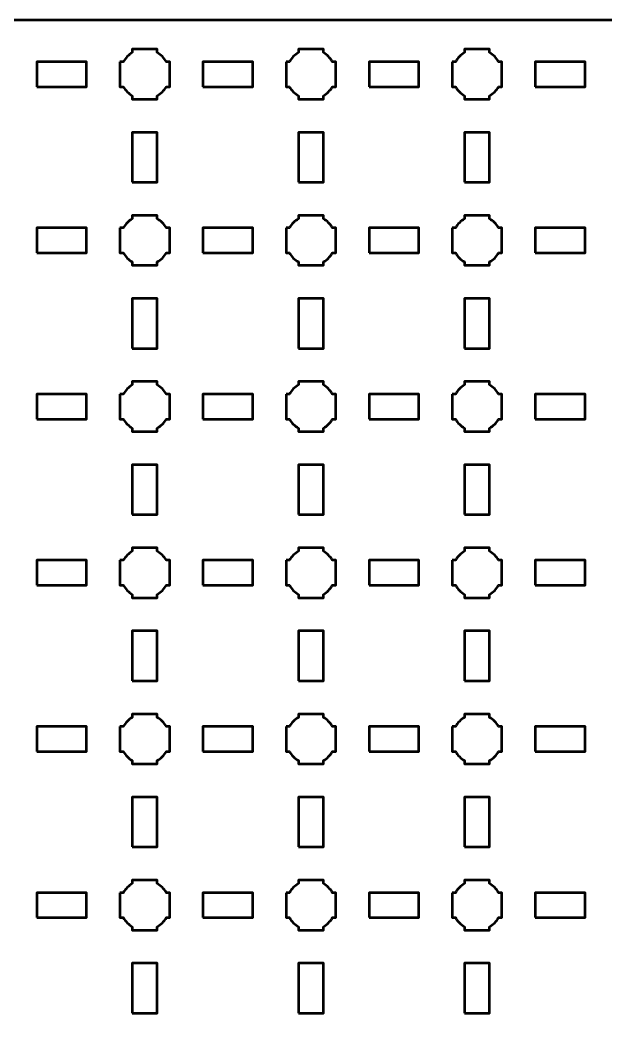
# Model space of a CAD drawing. Header units: centimetres. Extents: x -40.1 to 19.1, y -39.5 to 9.8.
# Drawn here: x -11 to -3.95, y -2.35 to 9.8 of the extents above; entities that cross this region are included whole.
import ezdxf

# ---------------------------------------------------------------- set-up
doc = ezdxf.new("R2010")
doc.units = ezdxf.units.CM
doc.header["$MEASUREMENT"] = 0
doc.layers.add('Layer 1', color=7, linetype='Continuous')

msp = doc.modelspace()

# ---------------------------------------------------------------- linework, layer by layer
at = {"layer": 'Layer 1', "color": 250, "lineweight": 53}
for points in [[(-10.8, 9), (-10.2, 9), (-10.2, 9.3), (-10.8, 9.3), (-10.8, 9)], [(-8.8, 9), (-8.2, 9), (-8.2, 9.3), (-8.8, 9.3), (-8.8, 9)], [(-6.8, 9), (-6.2, 9), (-6.2, 9.3), (-6.8, 9.3), (-6.8, 9)], [(-4.8, 9), (-4.2, 9), (-4.2, 9.3), (-4.8, 9.3), (-4.8, 9)], [(-9.65, 7.85), (-9.35, 7.85), (-9.35, 8.45), (-9.65, 8.45), (-9.65, 7.85)], [(-7.65, 7.85), (-7.35, 7.85), (-7.35, 8.45), (-7.65, 8.45), (-7.65, 7.85)], [(-5.65, 7.85), (-5.35, 7.85), (-5.35, 8.45), (-5.65, 8.45), (-5.65, 7.85)], [(-10.8, 7), (-10.2, 7), (-10.2, 7.3), (-10.8, 7.3), (-10.8, 7)], [(-8.8, 7), (-8.2, 7), (-8.2, 7.3), (-8.8, 7.3), (-8.8, 7)], [(-6.8, 7), (-6.2, 7), (-6.2, 7.3), (-6.8, 7.3), (-6.8, 7)], [(-4.8, 7), (-4.2, 7), (-4.2, 7.3), (-4.8, 7.3), (-4.8, 7)], [(-9.65, 5.85), (-9.35, 5.85), (-9.35, 6.45), (-9.65, 6.45), (-9.65, 5.85)], [(-7.65, 5.85), (-7.35, 5.85), (-7.35, 6.45), (-7.65, 6.45), (-7.65, 5.85)], [(-5.65, 5.85), (-5.35, 5.85), (-5.35, 6.45), (-5.65, 6.45), (-5.65, 5.85)], [(-10.8, 5), (-10.2, 5), (-10.2, 5.3), (-10.8, 5.3), (-10.8, 5)], [(-8.8, 5), (-8.2, 5), (-8.2, 5.3), (-8.8, 5.3), (-8.8, 5)], [(-6.8, 5), (-6.2, 5), (-6.2, 5.3), (-6.8, 5.3), (-6.8, 5)], [(-4.8, 5), (-4.2, 5), (-4.2, 5.3), (-4.8, 5.3), (-4.8, 5)], [(-9.65, 3.85), (-9.35, 3.85), (-9.35, 4.45), (-9.65, 4.45), (-9.65, 3.85)], [(-7.65, 3.85), (-7.35, 3.85), (-7.35, 4.45), (-7.65, 4.45), (-7.65, 3.85)], [(-5.65, 3.85), (-5.35, 3.85), (-5.35, 4.45), (-5.65, 4.45), (-5.65, 3.85)], [(-10.8, 3), (-10.2, 3), (-10.2, 3.3), (-10.8, 3.3), (-10.8, 3)], [(-8.8, 3), (-8.2, 3), (-8.2, 3.3), (-8.8, 3.3), (-8.8, 3)], [(-6.8, 3), (-6.2, 3), (-6.2, 3.3), (-6.8, 3.3), (-6.8, 3)], [(-4.8, 3), (-4.2, 3), (-4.2, 3.3), (-4.8, 3.3), (-4.8, 3)], [(-9.65, 1.85), (-9.35, 1.85), (-9.35, 2.45), (-9.65, 2.45), (-9.65, 1.85)], [(-7.65, 1.85), (-7.35, 1.85), (-7.35, 2.45), (-7.65, 2.45), (-7.65, 1.85)], [(-5.65, 1.85), (-5.35, 1.85), (-5.35, 2.45), (-5.65, 2.45), (-5.65, 1.85)], [(-10.8, 1), (-10.2, 1), (-10.2, 1.3), (-10.8, 1.3), (-10.8, 1)], [(-8.8, 1), (-8.2, 1), (-8.2, 1.3), (-8.8, 1.3), (-8.8, 1)], [(-6.8, 1), (-6.2, 1), (-6.2, 1.3), (-6.8, 1.3), (-6.8, 1)], [(-4.8, 1), (-4.2, 1), (-4.2, 1.3), (-4.8, 1.3), (-4.8, 1)], [(-9.65, -0.15), (-9.35, -0.15), (-9.35, 0.45), (-9.65, 0.45), (-9.65, -0.15)], [(-7.65, -0.15), (-7.35, -0.15), (-7.35, 0.45), (-7.65, 0.45), (-7.65, -0.15)], [(-5.65, -0.15), (-5.35, -0.15), (-5.35, 0.45), (-5.65, 0.45), (-5.65, -0.15)], [(-10.8, -1), (-10.2, -1), (-10.2, -0.7), (-10.8, -0.7), (-10.8, -1)], [(-8.8, -1), (-8.2, -1), (-8.2, -0.7), (-8.8, -0.7), (-8.8, -1)], [(-6.8, -1), (-6.2, -1), (-6.2, -0.7), (-6.8, -0.7), (-6.8, -1)], [(-4.8, -1), (-4.2, -1), (-4.2, -0.7), (-4.8, -0.7), (-4.8, -1)], [(-9.65, -2.15), (-9.35, -2.15), (-9.35, -1.55), (-9.65, -1.55), (-9.65, -2.15)], [(-7.65, -2.15), (-7.35, -2.15), (-7.35, -1.55), (-7.65, -1.55), (-7.65, -2.15)], [(-5.65, -2.15), (-5.35, -2.15), (-5.35, -1.55), (-5.65, -1.55), (-5.65, -2.15)]]:
    msp.add_lwpolyline(points, close=True, dxfattribs=at)
msp.add_open_spline([(-40.15, -39), (-40.15, -39), (-40.15, 9.3), (-40.15, 9.3), (-40.15, 9.3), (-40.15, 9.57609), (-39.92609, 9.8), (-39.65, 9.8), (-39.65, 9.8), (-39.65, 9.8), (18.65, 9.8), (18.65, 9.8), (18.65, 9.8), (18.92609, 9.8), (19.15, 9.57609), (19.15, 9.3), (19.15, 9.3), (19.15, 9.3), (19.15, -39), (19.15, -39), (19.15, -39), (19.15, -39.27609), (18.92609, -39.5), (18.65, -39.5), (18.65, -39.5), (18.65, -39.5), (-39.65, -39.5), (-39.65, -39.5), (-39.65, -39.5), (-39.92609, -39.5), (-40.15, -39.27609), (-40.15, -39)], degree=3, knots=[0, 0, 0, 0, 0.125, 0.125, 0.125, 0.125, 0.25, 0.25, 0.25, 0.25, 0.375, 0.375, 0.375, 0.375, 0.5, 0.5, 0.5, 0.5, 0.625, 0.625, 0.625, 0.625, 0.75, 0.75, 0.75, 0.75, 0.875, 0.875, 0.875, 0.875, 1, 1, 1, 1], dxfattribs=at)
at = {"layer": 'Layer 1', "lineweight": 53}
for points in [[(-9.8, 9.3), (-9.8, 9.3), (-9.75985, 9.3), (-9.75985, 9.3), (-9.75985, 9.3), (-9.7335, 9.34553), (-9.69553, 9.3835), (-9.65, 9.40985), (-9.65, 9.40985), (-9.65, 9.40985), (-9.65, 9.45), (-9.65, 9.45), (-9.65, 9.45), (-9.65, 9.45), (-9.5, 9.45), (-9.5, 9.45), (-9.5, 9.45), (-9.5, 9.45), (-9.35, 9.45), (-9.35, 9.45), (-9.35, 9.45), (-9.35, 9.45), (-9.35, 9.40985), (-9.35, 9.40985), (-9.35, 9.40985), (-9.30447, 9.3835), (-9.2665, 9.34553), (-9.24015, 9.3), (-9.24015, 9.3), (-9.24015, 9.3), (-9.2, 9.3), (-9.2, 9.3), (-9.2, 9.3), (-9.2, 9.3), (-9.2, 9.15), (-9.2, 9.15), (-9.2, 9.15), (-9.2, 9.15), (-9.2, 9), (-9.2, 9), (-9.2, 9), (-9.2, 9), (-9.24015, 9), (-9.24015, 9), (-9.24015, 9), (-9.2665, 8.95447), (-9.30447, 8.9165), (-9.35, 8.89015), (-9.35, 8.89015), (-9.35, 8.89015), (-9.35, 8.85), (-9.35, 8.85), (-9.35, 8.85), (-9.35, 8.85), (-9.5, 8.85), (-9.5, 8.85), (-9.5, 8.85), (-9.5, 8.85), (-9.65, 8.85), (-9.65, 8.85), (-9.65, 8.85), (-9.65, 8.85), (-9.65, 8.89015), (-9.65, 8.89015), (-9.65, 8.89015), (-9.69553, 8.9165), (-9.7335, 8.95447), (-9.75985, 9), (-9.75985, 9), (-9.75985, 9), (-9.8, 9), (-9.8, 9), (-9.8, 9), (-9.8, 9), (-9.8, 9.15), (-9.8, 9.15), (-9.8, 9.15), (-9.8, 9.15), (-9.8, 9.3), (-9.8, 9.3)], [(-7.8, 9.3), (-7.8, 9.3), (-7.75985, 9.3), (-7.75985, 9.3), (-7.75985, 9.3), (-7.7335, 9.34553), (-7.69553, 9.3835), (-7.65, 9.40985), (-7.65, 9.40985), (-7.65, 9.40985), (-7.65, 9.45), (-7.65, 9.45), (-7.65, 9.45), (-7.65, 9.45), (-7.5, 9.45), (-7.5, 9.45), (-7.5, 9.45), (-7.5, 9.45), (-7.35, 9.45), (-7.35, 9.45), (-7.35, 9.45), (-7.35, 9.45), (-7.35, 9.40985), (-7.35, 9.40985), (-7.35, 9.40985), (-7.30447, 9.3835), (-7.2665, 9.34553), (-7.24015, 9.3), (-7.24015, 9.3), (-7.24015, 9.3), (-7.2, 9.3), (-7.2, 9.3), (-7.2, 9.3), (-7.2, 9.3), (-7.2, 9.15), (-7.2, 9.15), (-7.2, 9.15), (-7.2, 9.15), (-7.2, 9), (-7.2, 9), (-7.2, 9), (-7.2, 9), (-7.24015, 9), (-7.24015, 9), (-7.24015, 9), (-7.2665, 8.95447), (-7.30447, 8.9165), (-7.35, 8.89015), (-7.35, 8.89015), (-7.35, 8.89015), (-7.35, 8.85), (-7.35, 8.85), (-7.35, 8.85), (-7.35, 8.85), (-7.5, 8.85), (-7.5, 8.85), (-7.5, 8.85), (-7.5, 8.85), (-7.65, 8.85), (-7.65, 8.85), (-7.65, 8.85), (-7.65, 8.85), (-7.65, 8.89015), (-7.65, 8.89015), (-7.65, 8.89015), (-7.69553, 8.9165), (-7.7335, 8.95447), (-7.75985, 9), (-7.75985, 9), (-7.75985, 9), (-7.8, 9), (-7.8, 9), (-7.8, 9), (-7.8, 9), (-7.8, 9.15), (-7.8, 9.15), (-7.8, 9.15), (-7.8, 9.15), (-7.8, 9.3), (-7.8, 9.3)], [(-5.8, 9.3), (-5.8, 9.3), (-5.75985, 9.3), (-5.75985, 9.3), (-5.75985, 9.3), (-5.7335, 9.34553), (-5.69553, 9.3835), (-5.65, 9.40985), (-5.65, 9.40985), (-5.65, 9.40985), (-5.65, 9.45), (-5.65, 9.45), (-5.65, 9.45), (-5.65, 9.45), (-5.5, 9.45), (-5.5, 9.45), (-5.5, 9.45), (-5.5, 9.45), (-5.35, 9.45), (-5.35, 9.45), (-5.35, 9.45), (-5.35, 9.45), (-5.35, 9.40985), (-5.35, 9.40985), (-5.35, 9.40985), (-5.30447, 9.3835), (-5.2665, 9.34553), (-5.24015, 9.3), (-5.24015, 9.3), (-5.24015, 9.3), (-5.2, 9.3), (-5.2, 9.3), (-5.2, 9.3), (-5.2, 9.3), (-5.2, 9.15), (-5.2, 9.15), (-5.2, 9.15), (-5.2, 9.15), (-5.2, 9), (-5.2, 9), (-5.2, 9), (-5.2, 9), (-5.24015, 9), (-5.24015, 9), (-5.24015, 9), (-5.2665, 8.95447), (-5.30447, 8.9165), (-5.35, 8.89015), (-5.35, 8.89015), (-5.35, 8.89015), (-5.35, 8.85), (-5.35, 8.85), (-5.35, 8.85), (-5.35, 8.85), (-5.5, 8.85), (-5.5, 8.85), (-5.5, 8.85), (-5.5, 8.85), (-5.65, 8.85), (-5.65, 8.85), (-5.65, 8.85), (-5.65, 8.85), (-5.65, 8.89015), (-5.65, 8.89015), (-5.65, 8.89015), (-5.69553, 8.9165), (-5.7335, 8.95447), (-5.75985, 9), (-5.75985, 9), (-5.75985, 9), (-5.8, 9), (-5.8, 9), (-5.8, 9), (-5.8, 9), (-5.8, 9.15), (-5.8, 9.15), (-5.8, 9.15), (-5.8, 9.15), (-5.8, 9.3), (-5.8, 9.3)], [(-9.8, 7.3), (-9.8, 7.3), (-9.75985, 7.3), (-9.75985, 7.3), (-9.75985, 7.3), (-9.7335, 7.34553), (-9.69553, 7.3835), (-9.65, 7.40985), (-9.65, 7.40985), (-9.65, 7.40985), (-9.65, 7.45), (-9.65, 7.45), (-9.65, 7.45), (-9.65, 7.45), (-9.5, 7.45), (-9.5, 7.45), (-9.5, 7.45), (-9.5, 7.45), (-9.35, 7.45), (-9.35, 7.45), (-9.35, 7.45), (-9.35, 7.45), (-9.35, 7.40985), (-9.35, 7.40985), (-9.35, 7.40985), (-9.30447, 7.3835), (-9.2665, 7.34553), (-9.24015, 7.3), (-9.24015, 7.3), (-9.24015, 7.3), (-9.2, 7.3), (-9.2, 7.3), (-9.2, 7.3), (-9.2, 7.3), (-9.2, 7.15), (-9.2, 7.15), (-9.2, 7.15), (-9.2, 7.15), (-9.2, 7), (-9.2, 7), (-9.2, 7), (-9.2, 7), (-9.24015, 7), (-9.24015, 7), (-9.24015, 7), (-9.2665, 6.95447), (-9.30447, 6.9165), (-9.35, 6.89015), (-9.35, 6.89015), (-9.35, 6.89015), (-9.35, 6.85), (-9.35, 6.85), (-9.35, 6.85), (-9.35, 6.85), (-9.5, 6.85), (-9.5, 6.85), (-9.5, 6.85), (-9.5, 6.85), (-9.65, 6.85), (-9.65, 6.85), (-9.65, 6.85), (-9.65, 6.85), (-9.65, 6.89015), (-9.65, 6.89015), (-9.65, 6.89015), (-9.69553, 6.9165), (-9.7335, 6.95447), (-9.75985, 7), (-9.75985, 7), (-9.75985, 7), (-9.8, 7), (-9.8, 7), (-9.8, 7), (-9.8, 7), (-9.8, 7.15), (-9.8, 7.15), (-9.8, 7.15), (-9.8, 7.15), (-9.8, 7.3), (-9.8, 7.3)], [(-7.8, 7.3), (-7.8, 7.3), (-7.75985, 7.3), (-7.75985, 7.3), (-7.75985, 7.3), (-7.7335, 7.34553), (-7.69553, 7.3835), (-7.65, 7.40985), (-7.65, 7.40985), (-7.65, 7.40985), (-7.65, 7.45), (-7.65, 7.45), (-7.65, 7.45), (-7.65, 7.45), (-7.5, 7.45), (-7.5, 7.45), (-7.5, 7.45), (-7.5, 7.45), (-7.35, 7.45), (-7.35, 7.45), (-7.35, 7.45), (-7.35, 7.45), (-7.35, 7.40985), (-7.35, 7.40985), (-7.35, 7.40985), (-7.30447, 7.3835), (-7.2665, 7.34553), (-7.24015, 7.3), (-7.24015, 7.3), (-7.24015, 7.3), (-7.2, 7.3), (-7.2, 7.3), (-7.2, 7.3), (-7.2, 7.3), (-7.2, 7.15), (-7.2, 7.15), (-7.2, 7.15), (-7.2, 7.15), (-7.2, 7), (-7.2, 7), (-7.2, 7), (-7.2, 7), (-7.24015, 7), (-7.24015, 7), (-7.24015, 7), (-7.2665, 6.95447), (-7.30447, 6.9165), (-7.35, 6.89015), (-7.35, 6.89015), (-7.35, 6.89015), (-7.35, 6.85), (-7.35, 6.85), (-7.35, 6.85), (-7.35, 6.85), (-7.5, 6.85), (-7.5, 6.85), (-7.5, 6.85), (-7.5, 6.85), (-7.65, 6.85), (-7.65, 6.85), (-7.65, 6.85), (-7.65, 6.85), (-7.65, 6.89015), (-7.65, 6.89015), (-7.65, 6.89015), (-7.69553, 6.9165), (-7.7335, 6.95447), (-7.75985, 7), (-7.75985, 7), (-7.75985, 7), (-7.8, 7), (-7.8, 7), (-7.8, 7), (-7.8, 7), (-7.8, 7.15), (-7.8, 7.15), (-7.8, 7.15), (-7.8, 7.15), (-7.8, 7.3), (-7.8, 7.3)], [(-5.8, 7.3), (-5.8, 7.3), (-5.75985, 7.3), (-5.75985, 7.3), (-5.75985, 7.3), (-5.7335, 7.34553), (-5.69553, 7.3835), (-5.65, 7.40985), (-5.65, 7.40985), (-5.65, 7.40985), (-5.65, 7.45), (-5.65, 7.45), (-5.65, 7.45), (-5.65, 7.45), (-5.5, 7.45), (-5.5, 7.45), (-5.5, 7.45), (-5.5, 7.45), (-5.35, 7.45), (-5.35, 7.45), (-5.35, 7.45), (-5.35, 7.45), (-5.35, 7.40985), (-5.35, 7.40985), (-5.35, 7.40985), (-5.30447, 7.3835), (-5.2665, 7.34553), (-5.24015, 7.3), (-5.24015, 7.3), (-5.24015, 7.3), (-5.2, 7.3), (-5.2, 7.3), (-5.2, 7.3), (-5.2, 7.3), (-5.2, 7.15), (-5.2, 7.15), (-5.2, 7.15), (-5.2, 7.15), (-5.2, 7), (-5.2, 7), (-5.2, 7), (-5.2, 7), (-5.24015, 7), (-5.24015, 7), (-5.24015, 7), (-5.2665, 6.95447), (-5.30447, 6.9165), (-5.35, 6.89015), (-5.35, 6.89015), (-5.35, 6.89015), (-5.35, 6.85), (-5.35, 6.85), (-5.35, 6.85), (-5.35, 6.85), (-5.5, 6.85), (-5.5, 6.85), (-5.5, 6.85), (-5.5, 6.85), (-5.65, 6.85), (-5.65, 6.85), (-5.65, 6.85), (-5.65, 6.85), (-5.65, 6.89015), (-5.65, 6.89015), (-5.65, 6.89015), (-5.69553, 6.9165), (-5.7335, 6.95447), (-5.75985, 7), (-5.75985, 7), (-5.75985, 7), (-5.8, 7), (-5.8, 7), (-5.8, 7), (-5.8, 7), (-5.8, 7.15), (-5.8, 7.15), (-5.8, 7.15), (-5.8, 7.15), (-5.8, 7.3), (-5.8, 7.3)], [(-9.8, 5.3), (-9.8, 5.3), (-9.75985, 5.3), (-9.75985, 5.3), (-9.75985, 5.3), (-9.7335, 5.34553), (-9.69553, 5.3835), (-9.65, 5.40985), (-9.65, 5.40985), (-9.65, 5.40985), (-9.65, 5.45), (-9.65, 5.45), (-9.65, 5.45), (-9.65, 5.45), (-9.5, 5.45), (-9.5, 5.45), (-9.5, 5.45), (-9.5, 5.45), (-9.35, 5.45), (-9.35, 5.45), (-9.35, 5.45), (-9.35, 5.45), (-9.35, 5.40985), (-9.35, 5.40985), (-9.35, 5.40985), (-9.30447, 5.3835), (-9.2665, 5.34553), (-9.24015, 5.3), (-9.24015, 5.3), (-9.24015, 5.3), (-9.2, 5.3), (-9.2, 5.3), (-9.2, 5.3), (-9.2, 5.3), (-9.2, 5.15), (-9.2, 5.15), (-9.2, 5.15), (-9.2, 5.15), (-9.2, 5), (-9.2, 5), (-9.2, 5), (-9.2, 5), (-9.24015, 5), (-9.24015, 5), (-9.24015, 5), (-9.2665, 4.95447), (-9.30447, 4.9165), (-9.35, 4.89015), (-9.35, 4.89015), (-9.35, 4.89015), (-9.35, 4.85), (-9.35, 4.85), (-9.35, 4.85), (-9.35, 4.85), (-9.5, 4.85), (-9.5, 4.85), (-9.5, 4.85), (-9.5, 4.85), (-9.65, 4.85), (-9.65, 4.85), (-9.65, 4.85), (-9.65, 4.85), (-9.65, 4.89015), (-9.65, 4.89015), (-9.65, 4.89015), (-9.69553, 4.9165), (-9.7335, 4.95447), (-9.75985, 5), (-9.75985, 5), (-9.75985, 5), (-9.8, 5), (-9.8, 5), (-9.8, 5), (-9.8, 5), (-9.8, 5.15), (-9.8, 5.15), (-9.8, 5.15), (-9.8, 5.15), (-9.8, 5.3), (-9.8, 5.3)], [(-7.8, 5.3), (-7.8, 5.3), (-7.75985, 5.3), (-7.75985, 5.3), (-7.75985, 5.3), (-7.7335, 5.34553), (-7.69553, 5.3835), (-7.65, 5.40985), (-7.65, 5.40985), (-7.65, 5.40985), (-7.65, 5.45), (-7.65, 5.45), (-7.65, 5.45), (-7.65, 5.45), (-7.5, 5.45), (-7.5, 5.45), (-7.5, 5.45), (-7.5, 5.45), (-7.35, 5.45), (-7.35, 5.45), (-7.35, 5.45), (-7.35, 5.45), (-7.35, 5.40985), (-7.35, 5.40985), (-7.35, 5.40985), (-7.30447, 5.3835), (-7.2665, 5.34553), (-7.24015, 5.3), (-7.24015, 5.3), (-7.24015, 5.3), (-7.2, 5.3), (-7.2, 5.3), (-7.2, 5.3), (-7.2, 5.3), (-7.2, 5.15), (-7.2, 5.15), (-7.2, 5.15), (-7.2, 5.15), (-7.2, 5), (-7.2, 5), (-7.2, 5), (-7.2, 5), (-7.24015, 5), (-7.24015, 5), (-7.24015, 5), (-7.2665, 4.95447), (-7.30447, 4.9165), (-7.35, 4.89015), (-7.35, 4.89015), (-7.35, 4.89015), (-7.35, 4.85), (-7.35, 4.85), (-7.35, 4.85), (-7.35, 4.85), (-7.5, 4.85), (-7.5, 4.85), (-7.5, 4.85), (-7.5, 4.85), (-7.65, 4.85), (-7.65, 4.85), (-7.65, 4.85), (-7.65, 4.85), (-7.65, 4.89015), (-7.65, 4.89015), (-7.65, 4.89015), (-7.69553, 4.9165), (-7.7335, 4.95447), (-7.75985, 5), (-7.75985, 5), (-7.75985, 5), (-7.8, 5), (-7.8, 5), (-7.8, 5), (-7.8, 5), (-7.8, 5.15), (-7.8, 5.15), (-7.8, 5.15), (-7.8, 5.15), (-7.8, 5.3), (-7.8, 5.3)], [(-5.8, 5.3), (-5.8, 5.3), (-5.75985, 5.3), (-5.75985, 5.3), (-5.75985, 5.3), (-5.7335, 5.34553), (-5.69553, 5.3835), (-5.65, 5.40985), (-5.65, 5.40985), (-5.65, 5.40985), (-5.65, 5.45), (-5.65, 5.45), (-5.65, 5.45), (-5.65, 5.45), (-5.5, 5.45), (-5.5, 5.45), (-5.5, 5.45), (-5.5, 5.45), (-5.35, 5.45), (-5.35, 5.45), (-5.35, 5.45), (-5.35, 5.45), (-5.35, 5.40985), (-5.35, 5.40985), (-5.35, 5.40985), (-5.30447, 5.3835), (-5.2665, 5.34553), (-5.24015, 5.3), (-5.24015, 5.3), (-5.24015, 5.3), (-5.2, 5.3), (-5.2, 5.3), (-5.2, 5.3), (-5.2, 5.3), (-5.2, 5.15), (-5.2, 5.15), (-5.2, 5.15), (-5.2, 5.15), (-5.2, 5), (-5.2, 5), (-5.2, 5), (-5.2, 5), (-5.24015, 5), (-5.24015, 5), (-5.24015, 5), (-5.2665, 4.95447), (-5.30447, 4.9165), (-5.35, 4.89015), (-5.35, 4.89015), (-5.35, 4.89015), (-5.35, 4.85), (-5.35, 4.85), (-5.35, 4.85), (-5.35, 4.85), (-5.5, 4.85), (-5.5, 4.85), (-5.5, 4.85), (-5.5, 4.85), (-5.65, 4.85), (-5.65, 4.85), (-5.65, 4.85), (-5.65, 4.85), (-5.65, 4.89015), (-5.65, 4.89015), (-5.65, 4.89015), (-5.69553, 4.9165), (-5.7335, 4.95447), (-5.75985, 5), (-5.75985, 5), (-5.75985, 5), (-5.8, 5), (-5.8, 5), (-5.8, 5), (-5.8, 5), (-5.8, 5.15), (-5.8, 5.15), (-5.8, 5.15), (-5.8, 5.15), (-5.8, 5.3), (-5.8, 5.3)], [(-9.8, 3.3), (-9.8, 3.3), (-9.75985, 3.3), (-9.75985, 3.3), (-9.75985, 3.3), (-9.7335, 3.34553), (-9.69553, 3.3835), (-9.65, 3.40985), (-9.65, 3.40985), (-9.65, 3.40985), (-9.65, 3.45), (-9.65, 3.45), (-9.65, 3.45), (-9.65, 3.45), (-9.5, 3.45), (-9.5, 3.45), (-9.5, 3.45), (-9.5, 3.45), (-9.35, 3.45), (-9.35, 3.45), (-9.35, 3.45), (-9.35, 3.45), (-9.35, 3.40985), (-9.35, 3.40985), (-9.35, 3.40985), (-9.30447, 3.3835), (-9.2665, 3.34553), (-9.24015, 3.3), (-9.24015, 3.3), (-9.24015, 3.3), (-9.2, 3.3), (-9.2, 3.3), (-9.2, 3.3), (-9.2, 3.3), (-9.2, 3.15), (-9.2, 3.15), (-9.2, 3.15), (-9.2, 3.15), (-9.2, 3), (-9.2, 3), (-9.2, 3), (-9.2, 3), (-9.24015, 3), (-9.24015, 3), (-9.24015, 3), (-9.2665, 2.95447), (-9.30447, 2.9165), (-9.35, 2.89015), (-9.35, 2.89015), (-9.35, 2.89015), (-9.35, 2.85), (-9.35, 2.85), (-9.35, 2.85), (-9.35, 2.85), (-9.5, 2.85), (-9.5, 2.85), (-9.5, 2.85), (-9.5, 2.85), (-9.65, 2.85), (-9.65, 2.85), (-9.65, 2.85), (-9.65, 2.85), (-9.65, 2.89015), (-9.65, 2.89015), (-9.65, 2.89015), (-9.69553, 2.9165), (-9.7335, 2.95447), (-9.75985, 3), (-9.75985, 3), (-9.75985, 3), (-9.8, 3), (-9.8, 3), (-9.8, 3), (-9.8, 3), (-9.8, 3.15), (-9.8, 3.15), (-9.8, 3.15), (-9.8, 3.15), (-9.8, 3.3), (-9.8, 3.3)], [(-7.8, 3.3), (-7.8, 3.3), (-7.75985, 3.3), (-7.75985, 3.3), (-7.75985, 3.3), (-7.7335, 3.34553), (-7.69553, 3.3835), (-7.65, 3.40985), (-7.65, 3.40985), (-7.65, 3.40985), (-7.65, 3.45), (-7.65, 3.45), (-7.65, 3.45), (-7.65, 3.45), (-7.5, 3.45), (-7.5, 3.45), (-7.5, 3.45), (-7.5, 3.45), (-7.35, 3.45), (-7.35, 3.45), (-7.35, 3.45), (-7.35, 3.45), (-7.35, 3.40985), (-7.35, 3.40985), (-7.35, 3.40985), (-7.30447, 3.3835), (-7.2665, 3.34553), (-7.24015, 3.3), (-7.24015, 3.3), (-7.24015, 3.3), (-7.2, 3.3), (-7.2, 3.3), (-7.2, 3.3), (-7.2, 3.3), (-7.2, 3.15), (-7.2, 3.15), (-7.2, 3.15), (-7.2, 3.15), (-7.2, 3), (-7.2, 3), (-7.2, 3), (-7.2, 3), (-7.24015, 3), (-7.24015, 3), (-7.24015, 3), (-7.2665, 2.95447), (-7.30447, 2.9165), (-7.35, 2.89015), (-7.35, 2.89015), (-7.35, 2.89015), (-7.35, 2.85), (-7.35, 2.85), (-7.35, 2.85), (-7.35, 2.85), (-7.5, 2.85), (-7.5, 2.85), (-7.5, 2.85), (-7.5, 2.85), (-7.65, 2.85), (-7.65, 2.85), (-7.65, 2.85), (-7.65, 2.85), (-7.65, 2.89015), (-7.65, 2.89015), (-7.65, 2.89015), (-7.69553, 2.9165), (-7.7335, 2.95447), (-7.75985, 3), (-7.75985, 3), (-7.75985, 3), (-7.8, 3), (-7.8, 3), (-7.8, 3), (-7.8, 3), (-7.8, 3.15), (-7.8, 3.15), (-7.8, 3.15), (-7.8, 3.15), (-7.8, 3.3), (-7.8, 3.3)], [(-5.8, 3.3), (-5.8, 3.3), (-5.75985, 3.3), (-5.75985, 3.3), (-5.75985, 3.3), (-5.7335, 3.34553), (-5.69553, 3.3835), (-5.65, 3.40985), (-5.65, 3.40985), (-5.65, 3.40985), (-5.65, 3.45), (-5.65, 3.45), (-5.65, 3.45), (-5.65, 3.45), (-5.5, 3.45), (-5.5, 3.45), (-5.5, 3.45), (-5.5, 3.45), (-5.35, 3.45), (-5.35, 3.45), (-5.35, 3.45), (-5.35, 3.45), (-5.35, 3.40985), (-5.35, 3.40985), (-5.35, 3.40985), (-5.30447, 3.3835), (-5.2665, 3.34553), (-5.24015, 3.3), (-5.24015, 3.3), (-5.24015, 3.3), (-5.2, 3.3), (-5.2, 3.3), (-5.2, 3.3), (-5.2, 3.3), (-5.2, 3.15), (-5.2, 3.15), (-5.2, 3.15), (-5.2, 3.15), (-5.2, 3), (-5.2, 3), (-5.2, 3), (-5.2, 3), (-5.24015, 3), (-5.24015, 3), (-5.24015, 3), (-5.2665, 2.95447), (-5.30447, 2.9165), (-5.35, 2.89015), (-5.35, 2.89015), (-5.35, 2.89015), (-5.35, 2.85), (-5.35, 2.85), (-5.35, 2.85), (-5.35, 2.85), (-5.5, 2.85), (-5.5, 2.85), (-5.5, 2.85), (-5.5, 2.85), (-5.65, 2.85), (-5.65, 2.85), (-5.65, 2.85), (-5.65, 2.85), (-5.65, 2.89015), (-5.65, 2.89015), (-5.65, 2.89015), (-5.69553, 2.9165), (-5.7335, 2.95447), (-5.75985, 3), (-5.75985, 3), (-5.75985, 3), (-5.8, 3), (-5.8, 3), (-5.8, 3), (-5.8, 3), (-5.8, 3.15), (-5.8, 3.15), (-5.8, 3.15), (-5.8, 3.15), (-5.8, 3.3), (-5.8, 3.3)], [(-9.8, 1.3), (-9.8, 1.3), (-9.75985, 1.3), (-9.75985, 1.3), (-9.75985, 1.3), (-9.7335, 1.34553), (-9.69553, 1.3835), (-9.65, 1.40985), (-9.65, 1.40985), (-9.65, 1.40985), (-9.65, 1.45), (-9.65, 1.45), (-9.65, 1.45), (-9.65, 1.45), (-9.5, 1.45), (-9.5, 1.45), (-9.5, 1.45), (-9.5, 1.45), (-9.35, 1.45), (-9.35, 1.45), (-9.35, 1.45), (-9.35, 1.45), (-9.35, 1.40985), (-9.35, 1.40985), (-9.35, 1.40985), (-9.30447, 1.3835), (-9.2665, 1.34553), (-9.24015, 1.3), (-9.24015, 1.3), (-9.24015, 1.3), (-9.2, 1.3), (-9.2, 1.3), (-9.2, 1.3), (-9.2, 1.3), (-9.2, 1.15), (-9.2, 1.15), (-9.2, 1.15), (-9.2, 1.15), (-9.2, 1), (-9.2, 1), (-9.2, 1), (-9.2, 1), (-9.24015, 1), (-9.24015, 1), (-9.24015, 1), (-9.2665, 0.95447), (-9.30447, 0.9165), (-9.35, 0.89015), (-9.35, 0.89015), (-9.35, 0.89015), (-9.35, 0.85), (-9.35, 0.85), (-9.35, 0.85), (-9.35, 0.85), (-9.5, 0.85), (-9.5, 0.85), (-9.5, 0.85), (-9.5, 0.85), (-9.65, 0.85), (-9.65, 0.85), (-9.65, 0.85), (-9.65, 0.85), (-9.65, 0.89015), (-9.65, 0.89015), (-9.65, 0.89015), (-9.69553, 0.9165), (-9.7335, 0.95447), (-9.75985, 1), (-9.75985, 1), (-9.75985, 1), (-9.8, 1), (-9.8, 1), (-9.8, 1), (-9.8, 1), (-9.8, 1.15), (-9.8, 1.15), (-9.8, 1.15), (-9.8, 1.15), (-9.8, 1.3), (-9.8, 1.3)], [(-7.8, 1.3), (-7.8, 1.3), (-7.75985, 1.3), (-7.75985, 1.3), (-7.75985, 1.3), (-7.7335, 1.34553), (-7.69553, 1.3835), (-7.65, 1.40985), (-7.65, 1.40985), (-7.65, 1.40985), (-7.65, 1.45), (-7.65, 1.45), (-7.65, 1.45), (-7.65, 1.45), (-7.5, 1.45), (-7.5, 1.45), (-7.5, 1.45), (-7.5, 1.45), (-7.35, 1.45), (-7.35, 1.45), (-7.35, 1.45), (-7.35, 1.45), (-7.35, 1.40985), (-7.35, 1.40985), (-7.35, 1.40985), (-7.30447, 1.3835), (-7.2665, 1.34553), (-7.24015, 1.3), (-7.24015, 1.3), (-7.24015, 1.3), (-7.2, 1.3), (-7.2, 1.3), (-7.2, 1.3), (-7.2, 1.3), (-7.2, 1.15), (-7.2, 1.15), (-7.2, 1.15), (-7.2, 1.15), (-7.2, 1), (-7.2, 1), (-7.2, 1), (-7.2, 1), (-7.24015, 1), (-7.24015, 1), (-7.24015, 1), (-7.2665, 0.95447), (-7.30447, 0.9165), (-7.35, 0.89015), (-7.35, 0.89015), (-7.35, 0.89015), (-7.35, 0.85), (-7.35, 0.85), (-7.35, 0.85), (-7.35, 0.85), (-7.5, 0.85), (-7.5, 0.85), (-7.5, 0.85), (-7.5, 0.85), (-7.65, 0.85), (-7.65, 0.85), (-7.65, 0.85), (-7.65, 0.85), (-7.65, 0.89015), (-7.65, 0.89015), (-7.65, 0.89015), (-7.69553, 0.9165), (-7.7335, 0.95447), (-7.75985, 1), (-7.75985, 1), (-7.75985, 1), (-7.8, 1), (-7.8, 1), (-7.8, 1), (-7.8, 1), (-7.8, 1.15), (-7.8, 1.15), (-7.8, 1.15), (-7.8, 1.15), (-7.8, 1.3), (-7.8, 1.3)], [(-5.8, 1.3), (-5.8, 1.3), (-5.75985, 1.3), (-5.75985, 1.3), (-5.75985, 1.3), (-5.7335, 1.34553), (-5.69553, 1.3835), (-5.65, 1.40985), (-5.65, 1.40985), (-5.65, 1.40985), (-5.65, 1.45), (-5.65, 1.45), (-5.65, 1.45), (-5.65, 1.45), (-5.5, 1.45), (-5.5, 1.45), (-5.5, 1.45), (-5.5, 1.45), (-5.35, 1.45), (-5.35, 1.45), (-5.35, 1.45), (-5.35, 1.45), (-5.35, 1.40985), (-5.35, 1.40985), (-5.35, 1.40985), (-5.30447, 1.3835), (-5.2665, 1.34553), (-5.24015, 1.3), (-5.24015, 1.3), (-5.24015, 1.3), (-5.2, 1.3), (-5.2, 1.3), (-5.2, 1.3), (-5.2, 1.3), (-5.2, 1.15), (-5.2, 1.15), (-5.2, 1.15), (-5.2, 1.15), (-5.2, 1), (-5.2, 1), (-5.2, 1), (-5.2, 1), (-5.24015, 1), (-5.24015, 1), (-5.24015, 1), (-5.2665, 0.95447), (-5.30447, 0.9165), (-5.35, 0.89015), (-5.35, 0.89015), (-5.35, 0.89015), (-5.35, 0.85), (-5.35, 0.85), (-5.35, 0.85), (-5.35, 0.85), (-5.5, 0.85), (-5.5, 0.85), (-5.5, 0.85), (-5.5, 0.85), (-5.65, 0.85), (-5.65, 0.85), (-5.65, 0.85), (-5.65, 0.85), (-5.65, 0.89015), (-5.65, 0.89015), (-5.65, 0.89015), (-5.69553, 0.9165), (-5.7335, 0.95447), (-5.75985, 1), (-5.75985, 1), (-5.75985, 1), (-5.8, 1), (-5.8, 1), (-5.8, 1), (-5.8, 1), (-5.8, 1.15), (-5.8, 1.15), (-5.8, 1.15), (-5.8, 1.15), (-5.8, 1.3), (-5.8, 1.3)], [(-9.8, -0.7), (-9.8, -0.7), (-9.75985, -0.7), (-9.75985, -0.7), (-9.75985, -0.7), (-9.7335, -0.65447), (-9.69553, -0.6165), (-9.65, -0.59015), (-9.65, -0.59015), (-9.65, -0.59015), (-9.65, -0.55), (-9.65, -0.55), (-9.65, -0.55), (-9.65, -0.55), (-9.5, -0.55), (-9.5, -0.55), (-9.5, -0.55), (-9.5, -0.55), (-9.35, -0.55), (-9.35, -0.55), (-9.35, -0.55), (-9.35, -0.55), (-9.35, -0.59015), (-9.35, -0.59015), (-9.35, -0.59015), (-9.30447, -0.6165), (-9.2665, -0.65447), (-9.24015, -0.7), (-9.24015, -0.7), (-9.24015, -0.7), (-9.2, -0.7), (-9.2, -0.7), (-9.2, -0.7), (-9.2, -0.7), (-9.2, -0.85), (-9.2, -0.85), (-9.2, -0.85), (-9.2, -0.85), (-9.2, -1), (-9.2, -1), (-9.2, -1), (-9.2, -1), (-9.24015, -1), (-9.24015, -1), (-9.24015, -1), (-9.2665, -1.04553), (-9.30447, -1.0835), (-9.35, -1.10985), (-9.35, -1.10985), (-9.35, -1.10985), (-9.35, -1.15), (-9.35, -1.15), (-9.35, -1.15), (-9.35, -1.15), (-9.5, -1.15), (-9.5, -1.15), (-9.5, -1.15), (-9.5, -1.15), (-9.65, -1.15), (-9.65, -1.15), (-9.65, -1.15), (-9.65, -1.15), (-9.65, -1.10985), (-9.65, -1.10985), (-9.65, -1.10985), (-9.69553, -1.0835), (-9.7335, -1.04553), (-9.75985, -1), (-9.75985, -1), (-9.75985, -1), (-9.8, -1), (-9.8, -1), (-9.8, -1), (-9.8, -1), (-9.8, -0.85), (-9.8, -0.85), (-9.8, -0.85), (-9.8, -0.85), (-9.8, -0.7), (-9.8, -0.7)], [(-7.8, -0.7), (-7.8, -0.7), (-7.75985, -0.7), (-7.75985, -0.7), (-7.75985, -0.7), (-7.7335, -0.65447), (-7.69553, -0.6165), (-7.65, -0.59015), (-7.65, -0.59015), (-7.65, -0.59015), (-7.65, -0.55), (-7.65, -0.55), (-7.65, -0.55), (-7.65, -0.55), (-7.5, -0.55), (-7.5, -0.55), (-7.5, -0.55), (-7.5, -0.55), (-7.35, -0.55), (-7.35, -0.55), (-7.35, -0.55), (-7.35, -0.55), (-7.35, -0.59015), (-7.35, -0.59015), (-7.35, -0.59015), (-7.30447, -0.6165), (-7.2665, -0.65447), (-7.24015, -0.7), (-7.24015, -0.7), (-7.24015, -0.7), (-7.2, -0.7), (-7.2, -0.7), (-7.2, -0.7), (-7.2, -0.7), (-7.2, -0.85), (-7.2, -0.85), (-7.2, -0.85), (-7.2, -0.85), (-7.2, -1), (-7.2, -1), (-7.2, -1), (-7.2, -1), (-7.24015, -1), (-7.24015, -1), (-7.24015, -1), (-7.2665, -1.04553), (-7.30447, -1.0835), (-7.35, -1.10985), (-7.35, -1.10985), (-7.35, -1.10985), (-7.35, -1.15), (-7.35, -1.15), (-7.35, -1.15), (-7.35, -1.15), (-7.5, -1.15), (-7.5, -1.15), (-7.5, -1.15), (-7.5, -1.15), (-7.65, -1.15), (-7.65, -1.15), (-7.65, -1.15), (-7.65, -1.15), (-7.65, -1.10985), (-7.65, -1.10985), (-7.65, -1.10985), (-7.69553, -1.0835), (-7.7335, -1.04553), (-7.75985, -1), (-7.75985, -1), (-7.75985, -1), (-7.8, -1), (-7.8, -1), (-7.8, -1), (-7.8, -1), (-7.8, -0.85), (-7.8, -0.85), (-7.8, -0.85), (-7.8, -0.85), (-7.8, -0.7), (-7.8, -0.7)], [(-5.8, -0.7), (-5.8, -0.7), (-5.75985, -0.7), (-5.75985, -0.7), (-5.75985, -0.7), (-5.7335, -0.65447), (-5.69553, -0.6165), (-5.65, -0.59015), (-5.65, -0.59015), (-5.65, -0.59015), (-5.65, -0.55), (-5.65, -0.55), (-5.65, -0.55), (-5.65, -0.55), (-5.5, -0.55), (-5.5, -0.55), (-5.5, -0.55), (-5.5, -0.55), (-5.35, -0.55), (-5.35, -0.55), (-5.35, -0.55), (-5.35, -0.55), (-5.35, -0.59015), (-5.35, -0.59015), (-5.35, -0.59015), (-5.30447, -0.6165), (-5.2665, -0.65447), (-5.24015, -0.7), (-5.24015, -0.7), (-5.24015, -0.7), (-5.2, -0.7), (-5.2, -0.7), (-5.2, -0.7), (-5.2, -0.7), (-5.2, -0.85), (-5.2, -0.85), (-5.2, -0.85), (-5.2, -0.85), (-5.2, -1), (-5.2, -1), (-5.2, -1), (-5.2, -1), (-5.24015, -1), (-5.24015, -1), (-5.24015, -1), (-5.2665, -1.04553), (-5.30447, -1.0835), (-5.35, -1.10985), (-5.35, -1.10985), (-5.35, -1.10985), (-5.35, -1.15), (-5.35, -1.15), (-5.35, -1.15), (-5.35, -1.15), (-5.5, -1.15), (-5.5, -1.15), (-5.5, -1.15), (-5.5, -1.15), (-5.65, -1.15), (-5.65, -1.15), (-5.65, -1.15), (-5.65, -1.15), (-5.65, -1.10985), (-5.65, -1.10985), (-5.65, -1.10985), (-5.69553, -1.0835), (-5.7335, -1.04553), (-5.75985, -1), (-5.75985, -1), (-5.75985, -1), (-5.8, -1), (-5.8, -1), (-5.8, -1), (-5.8, -1), (-5.8, -0.85), (-5.8, -0.85), (-5.8, -0.85), (-5.8, -0.85), (-5.8, -0.7), (-5.8, -0.7)]]:
    msp.add_open_spline(points, degree=3, knots=[0, 0, 0, 0, 0.05, 0.05, 0.05, 0.05, 0.1, 0.1, 0.1, 0.1, 0.15, 0.15, 0.15, 0.15, 0.2, 0.2, 0.2, 0.2, 0.25, 0.25, 0.25, 0.25, 0.3, 0.3, 0.3, 0.3, 0.35, 0.35, 0.35, 0.35, 0.4, 0.4, 0.4, 0.4, 0.45, 0.45, 0.45, 0.45, 0.5, 0.5, 0.5, 0.5, 0.55, 0.55, 0.55, 0.55, 0.6, 0.6, 0.6, 0.6, 0.65, 0.65, 0.65, 0.65, 0.7, 0.7, 0.7, 0.7, 0.75, 0.75, 0.75, 0.75, 0.8, 0.8, 0.8, 0.8, 0.85, 0.85, 0.85, 0.85, 0.9, 0.9, 0.9, 0.9, 0.95, 0.95, 0.95, 0.95, 1, 1, 1, 1], dxfattribs=at)

doc.saveas('drawing.dxf')
